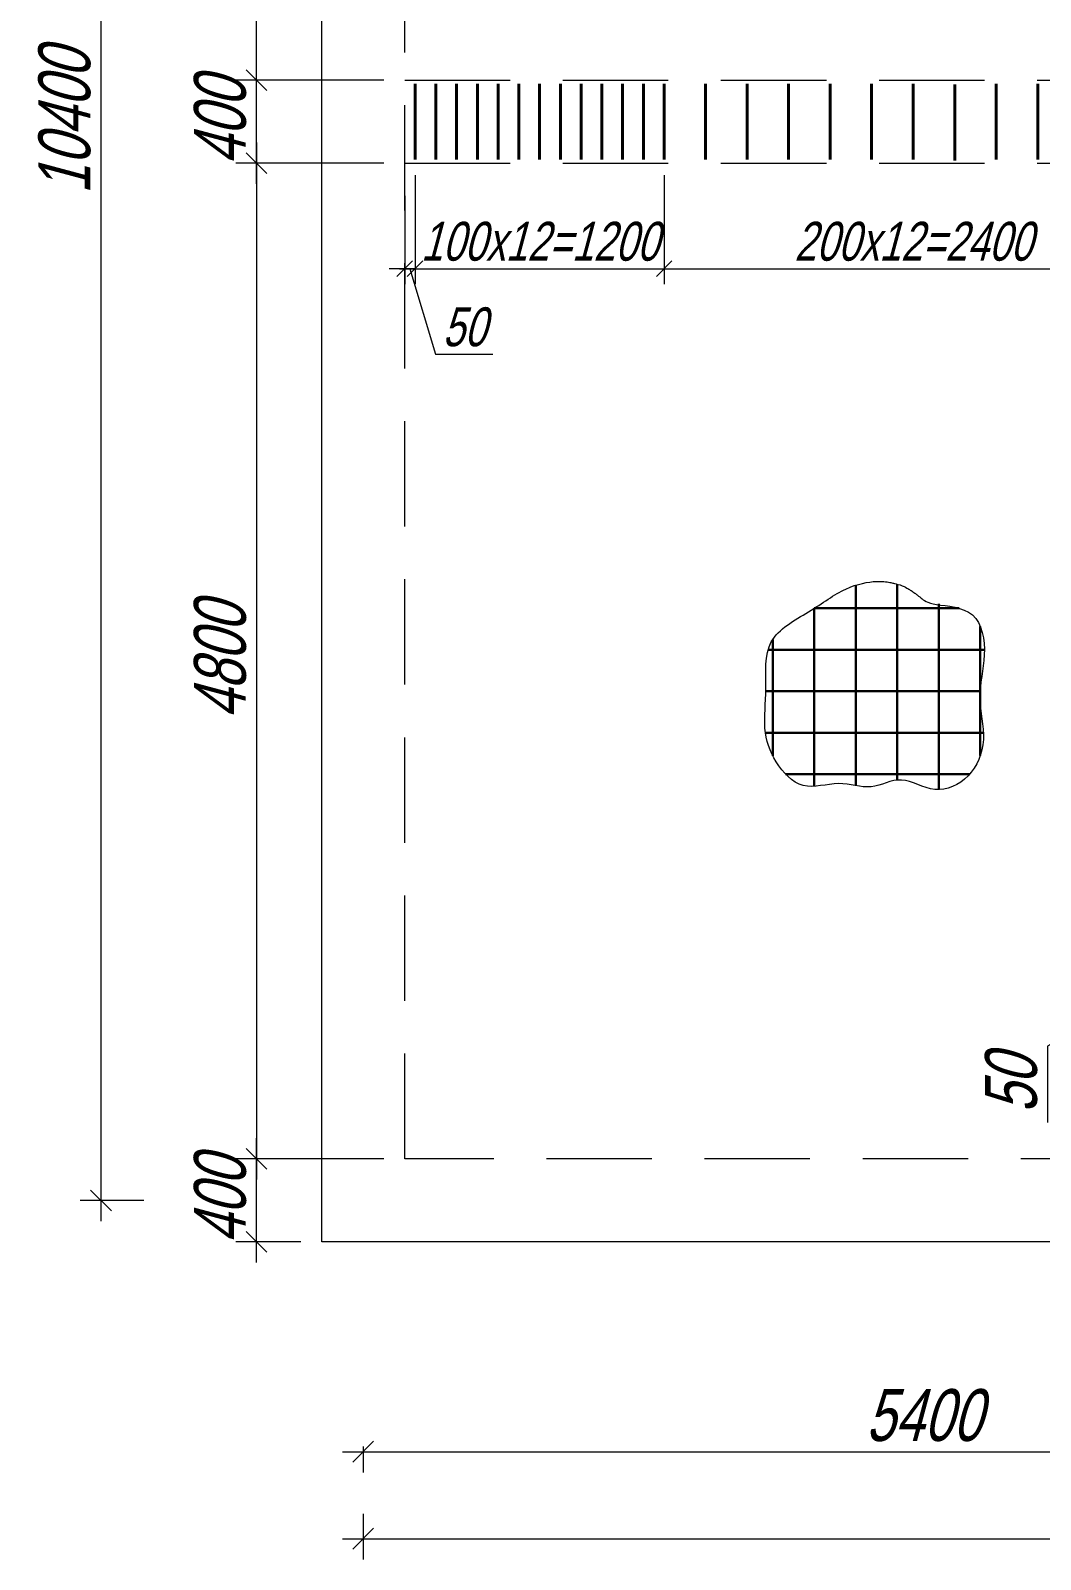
# Model space of a CAD drawing. Header units: millimetres. Extents: x 5929542 to 6152618, y 10240044 to 10382466.
# Drawn here: x 6118153 to 6123019, y 10266817 to 10274187 of the extents above; entities that cross this region are included whole.
import ezdxf

# ---------------------------------------------------------------- set-up
doc = ezdxf.new("R2010")
doc.units = ezdxf.units.MM
doc.header["$PDMODE"] = 35
doc.linetypes.add('штриховая', pattern=[19.05, 12.7, -6.35])
doc.layers.get('Defpoints').update_dxf_attribs({"color": 253})
for name, color, linetype, lineweight in [('арматура', 7, 'Continuous', 40), ('КЖ-Арматура', 240, 'Continuous', 30), ('КЖ-Штриховка', 252, 'Continuous', 9), ('Построения', 7, 'Continuous', 13), ('Размеры', 172, 'Continuous', 13)]:
    doc.layers.add(name, color=color, linetype=linetype, lineweight=lineweight)
doc.styles.add('GOST 2.304', font='mipgost.ttf', dxfattribs={"width": 0.75, "oblique": 15})
doc.dimstyles.new('SPDS', dxfattribs={"dimtxt": 2.5, "dimasz": 1, "dimexe": 1, "dimexo": 1, "dimgap": 0.5, "dimtad": 1, "dimdec": 0, "dimrnd": 0.001, "dimtxsty": 'GOST 2.304', "dimblk": 'OBLIQUE', "dimcen": 2.5, "dimdle": 1, "dimclrd": 256, "dimclre": 256, "dimclrt": 256, "dimadec": 0, "dimazin": 2, "dimtfac": 0.75, "dimtdec": 0, "dimtmove": 1, "dimatfit": 3, "dimfxl": 1, "dimtolj": 1, "dimlwd": -1, "dimlwe": -1, "dimarcsym": 0})

# ---------------------------------------------------------------- blocks, each defined once
blk = doc.blocks.new('_Oblique')
at = {"color": 0, "linetype": 'ByBlock', "lineweight": -2}
blk.add_line((-0.5, -0.5), (0.5, 0.5), dxfattribs=at)
blk = doc.blocks.new('*D299')
at = {"layer": 'Defpoints', "color": 0, "ltscale": 100, "transparency": 16777216}
for p in [(6118799.1, 10278947.9), (6118491.9, 10268547.9), (6118799.1, 10268547.9)]:
    blk.add_point(p, dxfattribs=at)
at = {"layer": 'Размеры', "ltscale": 100, "transparency": 16777216}
for p, q in [((6118491.9, 10279047.9), (6118491.9, 10268447.9)), ((6118699.1, 10278947.9), (6118391.9, 10278947.9)), ((6118699.1, 10268547.9), (6118391.9, 10268547.9))]:
    blk.add_line(p, q, dxfattribs=at)
at = {"layer": 'Размеры', "ltscale": 100, "transparency": 16777216, "xscale": 100, "yscale": 100, "zscale": 100}
for p, rotation in [((6118491.9, 10278947.9), 90), ((6118491.9, 10268547.9), 270)]:
    blk.add_blockref('_Oblique', p, dxfattribs=dict(at, rotation=rotation))
at = {"layer": 'Размеры', "ltscale": 100, "transparency": 16777216, "insert": (6118316.9, 10273747.9), "char_height": 250, "attachment_point": 5, "rotation": 90, "style": 'GOST 2.304'}
blk.add_mtext('\\A1;10400', dxfattribs=at)
blk = doc.blocks.new('*D300')
at = {"layer": 'Defpoints', "color": 0, "ltscale": 100, "transparency": 16777216}
for p in [(6119755.5, 10267136.7), (6130556.2, 10267136.7), (6130556.2, 10266917.1)]:
    blk.add_point(p, dxfattribs=at)
at = {"layer": 'Размеры', "ltscale": 100, "transparency": 16777216}
for p, q in [((6119755.5, 10267036.7), (6119755.5, 10266817.1)), ((6130556.2, 10267036.7), (6130556.2, 10266817.1)), ((6119655.5, 10266917.1), (6130656.2, 10266917.1))]:
    blk.add_line(p, q, dxfattribs=at)
at = {"layer": 'Размеры', "ltscale": 100, "transparency": 16777216, "xscale": 100, "yscale": 100, "zscale": 100, "rotation": 180}
blk.add_blockref('_Oblique', (6119755.5, 10266917.1), dxfattribs=at)
at = {"layer": 'Размеры', "ltscale": 100, "transparency": 16777216, "xscale": 100, "yscale": 100, "zscale": 100}
blk.add_blockref('_Oblique', (6130556.2, 10266917.1), dxfattribs=at)
at = {"layer": 'Размеры', "ltscale": 100, "transparency": 16777216, "insert": (6125155.8, 10267092.1), "char_height": 250, "attachment_point": 5, "style": 'GOST 2.304'}
blk.add_mtext('\\A1;10800', dxfattribs=at)
blk = doc.blocks.new('*D301')
at = {"layer": 'Defpoints', "color": 0, "ltscale": 100, "transparency": 16777216}
for p in [(6119755.5, 10267461), (6125156.2, 10267461), (6125156.2, 10267336.4)]:
    blk.add_point(p, dxfattribs=at)
at = {"layer": 'Размеры', "ltscale": 100, "transparency": 16777216}
for p, q in [((6119655.5, 10267336.4), (6125256.2, 10267336.4)), ((6119755.5, 10267361), (6119755.5, 10267236.4)), ((6125156.2, 10267361), (6125156.2, 10267236.4))]:
    blk.add_line(p, q, dxfattribs=at)
at = {"layer": 'Размеры', "ltscale": 100, "transparency": 16777216, "xscale": 100, "yscale": 100, "zscale": 100, "rotation": 180}
blk.add_blockref('_Oblique', (6119755.5, 10267336.4), dxfattribs=at)
at = {"layer": 'Размеры', "ltscale": 100, "transparency": 16777216, "xscale": 100, "yscale": 100, "zscale": 100}
blk.add_blockref('_Oblique', (6125156.2, 10267336.4), dxfattribs=at)
at = {"layer": 'Размеры', "ltscale": 100, "transparency": 16777216, "insert": (6122455.8, 10267511.4), "char_height": 250, "attachment_point": 5, "style": 'GOST 2.304'}
blk.add_mtext('\\A1;5400', dxfattribs=at)
blk = doc.blocks.new('*D314')
at = {"layer": 'Defpoints', "color": 0, "ltscale": 100, "transparency": 16777216}
for p in [(6123370.7, 10269497.9), (6123656.2, 10269497.9), (6124606.2, 10269447.9, 21.4)]:
    blk.add_point(p, dxfattribs=at)
at = {"layer": 'Размеры', "ltscale": 100, "transparency": 16777216}
for p, q in [((6123370.7, 10269497.9), (6123370.7, 10269597.9)), ((6123370.7, 10269472.9), (6123053.3, 10269291.1)), ((6123556.2, 10269497.9), (6123270.7, 10269497.9)), ((6124506.2, 10269447.9), (6123270.7, 10269447.9)), ((6123370.7, 10269447.9), (6123370.7, 10269497.9)), ((6123370.7, 10269447.9), (6123370.7, 10269497.9)), ((6123370.7, 10269447.9), (6123370.7, 10269347.9)), ((6123053.3, 10269291.1), (6123053.3, 10268923.1))]:
    blk.add_line(p, q, dxfattribs=at)
at = {"layer": 'Размеры', "ltscale": 100, "transparency": 16777216, "xscale": 100, "yscale": 100, "zscale": 100}
for p, rotation in [((6123370.7, 10269497.9), 270), ((6123370.7, 10269447.9), 90)]:
    blk.add_blockref('_Oblique', p, dxfattribs=dict(at, rotation=rotation))
at = {"layer": 'Размеры', "ltscale": 100, "transparency": 16777216, "insert": (6122878.3, 10269107.1), "char_height": 250, "attachment_point": 5, "rotation": 90, "style": 'GOST 2.304'}
blk.add_mtext('\\A1;50', dxfattribs=at)
blk = doc.blocks.new('*D334')
at = {"layer": 'Defpoints', "color": 0, "ltscale": 100, "transparency": 16777216}
for p in [(6120005.5, 10273565), (6121205.5, 10273565), (6121205.5, 10273038.8)]:
    blk.add_point(p, dxfattribs=at)
at = {"layer": 'Размеры', "ltscale": 100, "transparency": 16777216}
for p, q in [((6120005.5, 10273490), (6120005.5, 10272963.8)), ((6121205.5, 10273490), (6121205.5, 10272963.8)), ((6119930.5, 10273038.8), (6121280.5, 10273038.8))]:
    blk.add_line(p, q, dxfattribs=at)
at = {"layer": 'Размеры', "ltscale": 100, "transparency": 16777216, "xscale": 75, "yscale": 75, "zscale": 75, "rotation": 180}
blk.add_blockref('_Oblique', (6120005.5, 10273038.8), dxfattribs=at)
at = {"layer": 'Размеры', "ltscale": 100, "transparency": 16777216, "xscale": 75, "yscale": 75, "zscale": 75}
blk.add_blockref('_Oblique', (6121205.5, 10273038.8), dxfattribs=at)
at = {"layer": 'Размеры', "ltscale": 100, "transparency": 16777216, "insert": (6120605.5, 10273170), "char_height": 187.5, "attachment_point": 5, "style": 'GOST 2.304'}
blk.add_mtext('\\A1;100х12=1200', dxfattribs=at)
blk = doc.blocks.new('*D335')
at = {"layer": 'Defpoints', "color": 0, "ltscale": 100, "transparency": 16777216}
for p in [(6120005.5, 10273565), (6119955.5, 10273466), (6119955.5, 10273038.8)]:
    blk.add_point(p, dxfattribs=at)
at = {"layer": 'Размеры', "ltscale": 100, "transparency": 16777216}
for p, q in [((6120005.5, 10273490), (6120005.5, 10272963.8)), ((6119955.5, 10273391), (6119955.5, 10272963.8)), ((6119955.5, 10273038.8), (6119880.5, 10273038.8)), ((6120005.5, 10273038.8), (6119955.5, 10273038.8)), ((6120005.5, 10273038.8), (6119955.5, 10273038.8)), ((6119980.5, 10273038.8), (6120104.2, 10272626.3)), ((6120005.5, 10273038.8), (6120080.5, 10273038.8)), ((6120104.2, 10272626.3), (6120380.2, 10272626.3))]:
    blk.add_line(p, q, dxfattribs=at)
at = {"layer": 'Размеры', "ltscale": 100, "transparency": 16777216, "xscale": 75, "yscale": 75, "zscale": 75}
blk.add_blockref('_Oblique', (6119955.5, 10273038.8), dxfattribs=at)
at = {"layer": 'Размеры', "ltscale": 100, "transparency": 16777216, "xscale": 75, "yscale": 75, "zscale": 75, "rotation": 180}
blk.add_blockref('_Oblique', (6120005.5, 10273038.8), dxfattribs=at)
at = {"layer": 'Размеры', "ltscale": 100, "transparency": 16777216, "insert": (6120242.2, 10272757.5), "char_height": 187.5, "attachment_point": 5, "style": 'GOST 2.304'}
blk.add_mtext('\\A1;50', dxfattribs=at)
blk = doc.blocks.new('*D336')
at = {"layer": 'Defpoints', "color": 0, "ltscale": 100, "transparency": 16777216}
for p in [(6121205.5, 10273565), (6123605.5, 10273565), (6123605.5, 10273038.8)]:
    blk.add_point(p, dxfattribs=at)
at = {"layer": 'Размеры', "ltscale": 100, "transparency": 16777216}
for p, q in [((6121205.5, 10273490), (6121205.5, 10272963.8)), ((6123605.5, 10273490), (6123605.5, 10272963.8)), ((6121130.5, 10273038.8), (6123680.5, 10273038.8))]:
    blk.add_line(p, q, dxfattribs=at)
at = {"layer": 'Размеры', "ltscale": 100, "transparency": 16777216, "xscale": 75, "yscale": 75, "zscale": 75, "rotation": 180}
blk.add_blockref('_Oblique', (6121205.5, 10273038.8), dxfattribs=at)
at = {"layer": 'Размеры', "ltscale": 100, "transparency": 16777216, "xscale": 75, "yscale": 75, "zscale": 75}
blk.add_blockref('_Oblique', (6123605.5, 10273038.8), dxfattribs=at)
at = {"layer": 'Размеры', "ltscale": 100, "transparency": 16777216, "insert": (6122405.5, 10273170), "char_height": 187.5, "attachment_point": 5, "style": 'GOST 2.304'}
blk.add_mtext('\\A1;200х12=2400', dxfattribs=at)
blk = doc.blocks.new('*D383')
at = {"layer": 'Defpoints', "color": 0, "ltscale": 100, "transparency": 16777216}
for p in [(6119241.6, 10273947.9), (6119955.5, 10273947.9), (6119955.5, 10273547.9)]:
    blk.add_point(p, dxfattribs=at)
at = {"layer": 'Размеры', "ltscale": 100, "transparency": 16777216}
for p, q in [((6119241.6, 10273447.9), (6119241.6, 10274047.9)), ((6119855.5, 10273947.9), (6119141.6, 10273947.9)), ((6119855.5, 10273547.9), (6119141.6, 10273547.9))]:
    blk.add_line(p, q, dxfattribs=at)
at = {"layer": 'Размеры', "ltscale": 100, "transparency": 16777216, "xscale": 100, "yscale": 100, "zscale": 100}
for p, rotation in [((6119241.6, 10273947.9), 90), ((6119241.6, 10273547.9), 270)]:
    blk.add_blockref('_Oblique', p, dxfattribs=dict(at, rotation=rotation))
at = {"layer": 'Размеры', "ltscale": 100, "transparency": 16777216, "insert": (6119066.6, 10273747.9), "char_height": 250, "attachment_point": 5, "rotation": 90, "style": 'GOST 2.304'}
blk.add_mtext('\\A1;400', dxfattribs=at)
blk = doc.blocks.new('*D384')
at = {"layer": 'Defpoints', "color": 0, "ltscale": 100, "transparency": 16777216}
for p in [(6119241.6, 10278747.9), (6119955.5, 10278747.9), (6119395.5, 10273947.9)]:
    blk.add_point(p, dxfattribs=at)
at = {"layer": 'Размеры', "ltscale": 100, "transparency": 16777216}
for p, q in [((6119241.6, 10273847.9), (6119241.6, 10278847.9)), ((6119855.5, 10278747.9), (6119141.6, 10278747.9)), ((6119295.5, 10273947.9), (6119141.6, 10273947.9))]:
    blk.add_line(p, q, dxfattribs=at)
at = {"layer": 'Размеры', "ltscale": 100, "transparency": 16777216, "xscale": 100, "yscale": 100, "zscale": 100}
for p, rotation in [((6119241.6, 10278747.9), 90), ((6119241.6, 10273947.9), 270)]:
    blk.add_blockref('_Oblique', p, dxfattribs=dict(at, rotation=rotation))
at = {"layer": 'Размеры', "ltscale": 100, "transparency": 16777216, "insert": (6119066.6, 10276347.9), "char_height": 250, "attachment_point": 5, "rotation": 90, "style": 'GOST 2.304'}
blk.add_mtext('\\A1;4800', dxfattribs=at)
blk = doc.blocks.new('*D386')
at = {"layer": 'Defpoints', "color": 0, "ltscale": 100, "transparency": 16777216}
for p in [(6119498.5, 10273547.9), (6119241.6, 10268747.9), (6119955.5, 10268747.9)]:
    blk.add_point(p, dxfattribs=at)
at = {"layer": 'Размеры', "ltscale": 100, "transparency": 16777216}
for p, q in [((6119241.6, 10273647.9), (6119241.6, 10268647.9)), ((6119398.5, 10273547.9), (6119141.6, 10273547.9)), ((6119855.5, 10268747.9), (6119141.6, 10268747.9))]:
    blk.add_line(p, q, dxfattribs=at)
at = {"layer": 'Размеры', "ltscale": 100, "transparency": 16777216, "xscale": 100, "yscale": 100, "zscale": 100}
for p, rotation in [((6119241.6, 10273547.9), 90), ((6119241.6, 10268747.9), 270)]:
    blk.add_blockref('_Oblique', p, dxfattribs=dict(at, rotation=rotation))
at = {"layer": 'Размеры', "ltscale": 100, "transparency": 16777216, "insert": (6119066.6, 10271147.9), "char_height": 250, "attachment_point": 5, "rotation": 90, "style": 'GOST 2.304'}
blk.add_mtext('\\A1;4800', dxfattribs=at)
blk = doc.blocks.new('*D387')
at = {"layer": 'Defpoints', "color": 0, "ltscale": 100, "transparency": 16777216}
for p in [(6119241.6, 10268747.9), (6119555.5, 10268747.9), (6119555.5, 10268347.9)]:
    blk.add_point(p, dxfattribs=at)
at = {"layer": 'Размеры', "ltscale": 100, "transparency": 16777216}
for p, q in [((6119241.6, 10268247.9), (6119241.6, 10268847.9)), ((6119455.5, 10268747.9), (6119141.6, 10268747.9)), ((6119455.5, 10268347.9), (6119141.6, 10268347.9))]:
    blk.add_line(p, q, dxfattribs=at)
at = {"layer": 'Размеры', "ltscale": 100, "transparency": 16777216, "xscale": 100, "yscale": 100, "zscale": 100}
for p, rotation in [((6119241.6, 10268747.9), 90), ((6119241.6, 10268347.9), 270)]:
    blk.add_blockref('_Oblique', p, dxfattribs=dict(at, rotation=rotation))
at = {"layer": 'Размеры', "ltscale": 100, "transparency": 16777216, "insert": (6119066.6, 10268547.9), "char_height": 250, "attachment_point": 5, "rotation": 90, "style": 'GOST 2.304'}
blk.add_mtext('\\A1;400', dxfattribs=at)

msp = doc.modelspace()

# ---------------------------------------------------------------- linework, layer by layer
at = {"layer": 'арматура', "ltscale": 100}
for p, q in [((6120005.48831, 10273930.92585), (6120005.48831, 10273564.9561)), ((6120105.48831, 10273930.92585), (6120105.48831, 10273564.9561)), ((6120205.48831, 10273930.92585), (6120205.48831, 10273564.9561)), ((6120305.48831, 10273930.92585), (6120305.48831, 10273564.9561)), ((6120405.48831, 10273930.92585), (6120405.48831, 10273564.9561)), ((6120505.48831, 10273930.92585), (6120505.48831, 10273564.9561)), ((6120605.48831, 10273930.92585), (6120605.48831, 10273564.9561)), ((6120705.48831, 10273930.92585), (6120705.48831, 10273564.9561)), ((6120805.48831, 10273930.92585), (6120805.48831, 10273564.9561)), ((6120905.48831, 10273930.92585), (6120905.48831, 10273564.9561)), ((6121005.48831, 10273930.92585), (6121005.48831, 10273564.9561)), ((6121105.48831, 10273930.92585), (6121105.48831, 10273564.9561)), ((6121205.48831, 10273930.92585), (6121205.48831, 10273564.9561)), ((6121405.48831, 10273930.92585), (6121405.48831, 10273564.9561)), ((6121605.48831, 10273930.92585), (6121605.48831, 10273564.9561)), ((6121805.48831, 10273930.92585), (6121805.48831, 10273564.9561)), ((6122005.48831, 10273930.92585), (6122005.48831, 10273564.9561)), ((6122205.48831, 10273930.92585), (6122205.48831, 10273564.9561)), ((6122405.48831, 10273930.92585), (6122405.48831, 10273564.9561)), ((6122605.48831, 10273927.36614), (6122605.48831, 10273561.39638)), ((6122805.48831, 10273930.92585), (6122805.48831, 10273564.9561)), ((6123005.48831, 10273930.92585), (6123005.48831, 10273564.9561))]:
    msp.add_line(p, q, dxfattribs=at)
at = {"layer": 'КЖ-Арматура', "ltscale": 2}
for p, q in [((6122128.92608, 10271513.60253), (6122128.92608, 10270547.07453)), ((6122328.92608, 10271518.18025), (6122328.92608, 10270573.77376)), ((6121928.92608, 10271402.20888), (6121928.92608, 10270543.8897)), ((6121929.22099, 10271402.39823), (6122626.83834, 10271402.39823)), ((6122528.92608, 10271423.60387), (6122528.92608, 10270528.19979)), ((6122728.92608, 10271314.45079), (6122728.92608, 10270692.48617)), ((6121728.93029, 10271251.963), (6121728.93029, 10270691.24977)), ((6121706.57513, 10271202.39823), (6122748.43762, 10271202.39823)), ((6121695.38701, 10271002.39823), (6122728.92608, 10271002.39823)), ((6121693.73799, 10270802.39823), (6122743.62096, 10270802.39823)), ((6121790.66762, 10270602.39823), (6122677.51254, 10270602.39823))]:
    msp.add_line(p, q, dxfattribs=at)
at = {"layer": 'КЖ-Штриховка', "ltscale": 2}
msp.add_open_spline([(6122444.10965, 10271450.6831), (6122433.30876, 10271459.69482), (6122422.01543, 10271468.51729), (6122422.01543, 10271468.51729), (6122405.07543, 10271481.751), (6122385.1808, 10271493.84924), (6122385.1808, 10271493.84924), (6122355.33884, 10271511.9966), (6122307.76904, 10271523.33117), (6122307.76904, 10271523.33117), (6122243.93903, 10271538.54009), (6122082.29255, 10271511.90028), (6121912.13775, 10271383.64357), (6121678.84699, 10271263.61138), (6121704.01896, 10271004.00922), (6121678.13252, 10270819.32721), (6121731.92719, 10270659.37111), (6121868.09626, 10270512.25488), (6122050.12987, 10270578.3387), (6122205.1336, 10270515.44843), (6122345.87949, 10270608.20528), (6122507.64999, 10270497.46501), (6122686.309, 10270575.29258), (6122767.25388, 10270766.88278), (6122706.7663, 10270971.99345), (6122764.31497, 10271171.57944), (6122724.46339, 10271408.19665), (6122486.82078, 10271414.447), (6122454.91054, 10271441.67139), (6122444.10965, 10271450.6831)], degree=3, dxfattribs=at)
at = {"layer": 'Построения', "linetype": 'штриховая', "ltscale": 40}
for p, q in [((6119955.48831, 10273947.94097), (6130356.19192, 10273947.94097)), ((6119955.48831, 10273547.94097), (6130356.19192, 10273547.94097))]:
    msp.add_line(p, q, dxfattribs=at)
at = {"layer": 'Построения', "ltscale": 100}
msp.add_lwpolyline([(6119555.48831, 10279147.94097), (6130756.19192, 10279147.94097), (6130756.19192, 10268347.94097), (6119555.48831, 10268347.94097)], close=True, dxfattribs=at)
at = {"layer": 'Построения', "linetype": 'штриховая', "ltscale": 40}
msp.add_lwpolyline([(6124956.19192, 10268747.94097), (6119955.48831, 10268747.94097), (6119955.48831, 10278747.94097), (6124955.84011, 10278747.94097)], dxfattribs=at)

# ---------------------------------------------------------------- dimensions: what is measured, and where the dimension line sits
at = {"layer": 'Размеры', "ltscale": 100}
for base, p1, p2, override, picture, middle in [((6118491.87609, 10268547.94097), (6118799.13644, 10278947.94097), (6118799.13644, 10268547.94097), {"dimscale": 100, "dimlfac": 1, "dimtxsty": 'GOST 2.304', "dimtolj": 1}, '*D299', (6118316.87609, 10273747.94097)), ((6119241.60735, 10278747.94097), (6119395.4828, 10273947.94097), (6119955.48831, 10278747.94097), {"dimscale": 100}, '*D384', (6119066.60735, 10276347.94097)), ((6119241.60735, 10268747.94097), (6119498.54783, 10273547.94097), (6119955.48831, 10268747.94097), {"dimscale": 100}, '*D386', (6119066.60735, 10271147.94097))]:
    dim = msp.add_linear_dim(base=base, p1=p1, p2=p2, angle=90, dimstyle='SPDS', override=override, dxfattribs=at)
    dim.commit()
    dim.dimension.update_dxf_attribs({"geometry": picture, "text_midpoint": middle})
for base, p1, p2, override, picture, middle in [((6119241.60735, 10273947.94097), (6119955.48831, 10273547.94097), (6119955.48831, 10273947.94097), {"dimscale": 100}, '*D383', (6119241.60735, 10273747.94097)), ((6123370.72918, 10269497.94097), (6124606.19192, 10269447.94097, 21.38245), (6123656.19192, 10269497.94097), {"dimscale": 100, "dimrnd": 5}, '*D314', (6123053.34659, 10269241.10249)), ((6119241.60735, 10268747.94097), (6119555.48831, 10268347.94097), (6119555.48831, 10268747.94097), {"dimscale": 100}, '*D387', (6119241.60735, 10268547.94097))]:
    dim = msp.add_linear_dim(base=base, p1=p1, p2=p2, angle=90, dimstyle='SPDS', override=override, dxfattribs=at)
    dim.commit()
    dim.dimension.update_dxf_attribs({"geometry": picture, "text_midpoint": middle, "dimtype": 160})
dim = msp.add_linear_dim(base=(6121205.48831, 10273038.79764), p1=(6120005.48831, 10273564.9561), p2=(6121205.48831, 10273564.9561), text='100х12=<>', dimstyle='SPDS', override={"dimscale": 75, "dimlfac": 1, "dimrnd": 5, "dimtxsty": 'GOST 2.304', "dimtolj": 1}, dxfattribs=at)
dim.commit()
dim.dimension.update_dxf_attribs({"geometry": '*D334', "text_midpoint": (6120605.48831, 10273038.79764), "dimtype": 160})
for base, p1, p2, override, picture, middle in [((6119955.48831, 10273038.79764), (6120005.48831, 10273564.9561), (6119955.48831, 10273465.98725), {"dimscale": 75, "dimlfac": 1, "dimrnd": 5, "dimtxsty": 'GOST 2.304', "dimtolj": 1}, '*D335', (6120141.73831, 10272757.54764)), ((6125156.19192, 10267336.4275), (6119755.48831, 10267460.99767), (6125156.19192, 10267460.99767), {"dimscale": 100, "dimlfac": 1, "dimrnd": 5, "dimtxsty": 'GOST 2.304', "dimtolj": 1}, '*D301', (6122455.84011, 10267511.4275)), ((6130556.19192, 10266917.11676), (6119755.48831, 10267136.65818), (6130556.19192, 10267136.65818), {"dimscale": 100, "dimlfac": 1, "dimrnd": 5, "dimtxsty": 'GOST 2.304', "dimtolj": 1}, '*D300', (6125155.84011, 10267092.11676))]:
    dim = msp.add_linear_dim(base=base, p1=p1, p2=p2, dimstyle='SPDS', override=override, dxfattribs=at)
    dim.commit()
    dim.dimension.update_dxf_attribs({"geometry": picture, "text_midpoint": middle})
dim = msp.add_linear_dim(base=(6123605.48831, 10273038.79764), p1=(6121205.48831, 10273564.9561), p2=(6123605.48831, 10273564.9561), text='200х12=<>', dimstyle='SPDS', override={"dimscale": 75, "dimlfac": 1, "dimrnd": 5, "dimtxsty": 'GOST 2.304', "dimtolj": 1}, dxfattribs=at)
dim.commit()
dim.dimension.update_dxf_attribs({"geometry": '*D336', "text_midpoint": (6122405.48831, 10273170.04764)})

doc.saveas('drawing.dxf')
